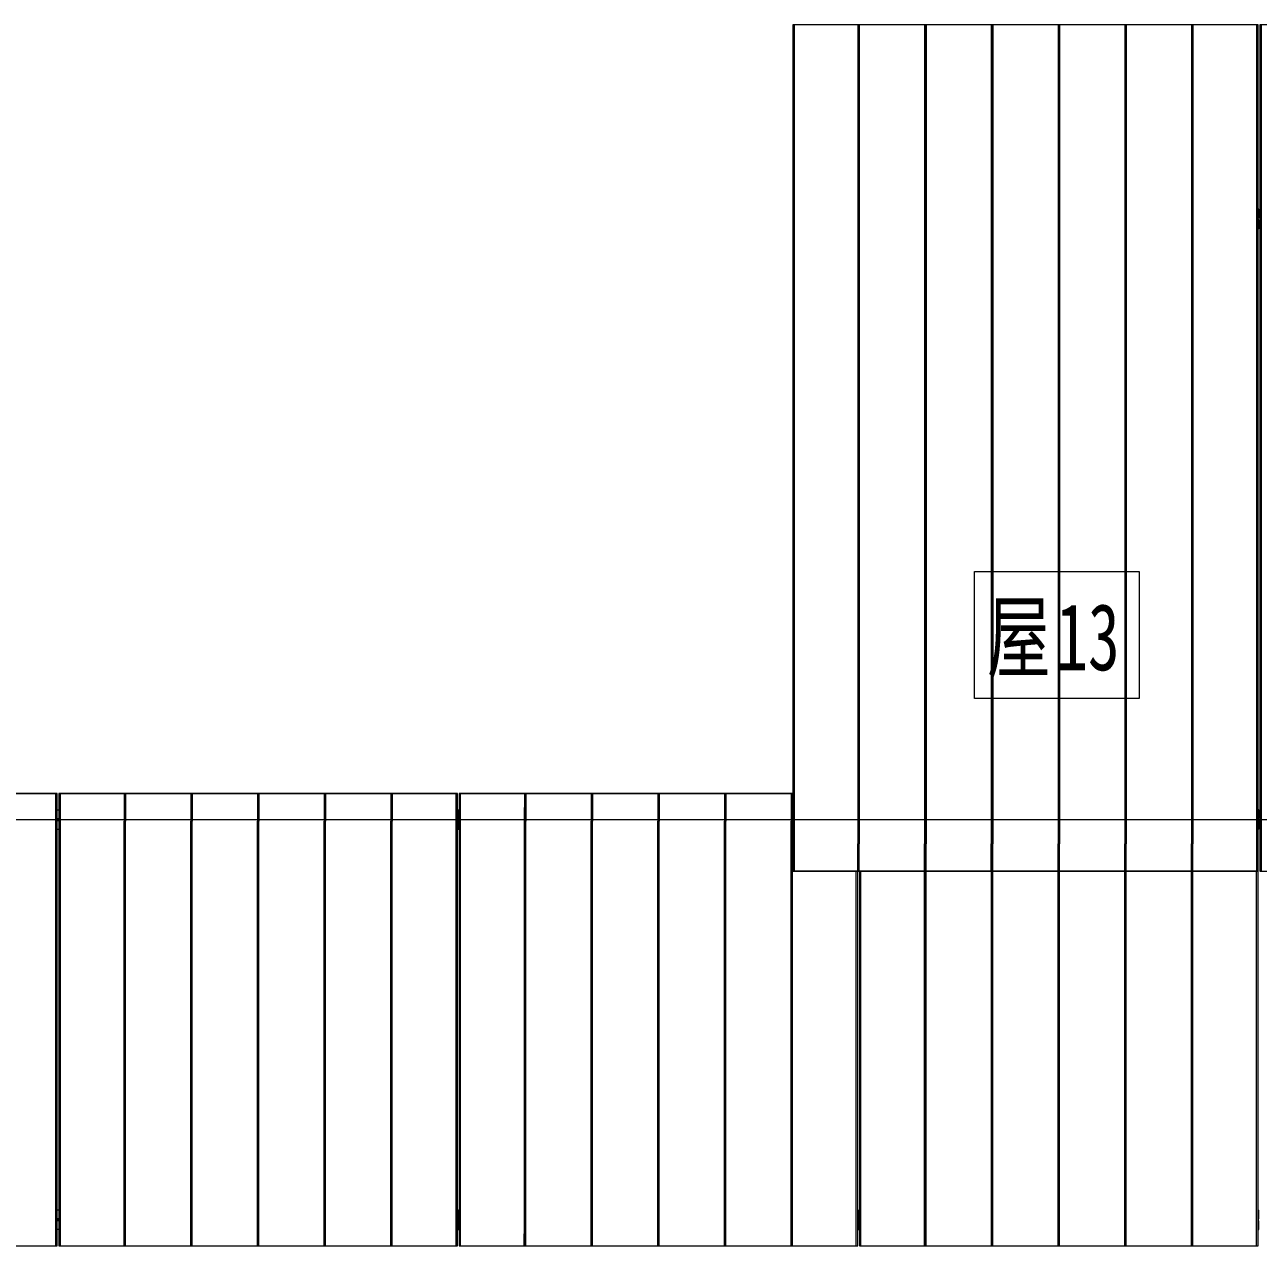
# Model space of a CAD drawing. Header units: millimetres. Extents: x 124696 to 347024, y 412631 to 564609.
# Drawn here: x 284484 to 291418, y 489953 to 496819 of the extents above; entities that cross this region are included whole.
import ezdxf

# ---------------------------------------------------------------- set-up
doc = ezdxf.new("R2010")
doc.units = ezdxf.units.MM
doc.header["$LTSCALE"] = 1500
doc.header["$MEASUREMENT"] = 0
doc.linetypes.add('二层平面图$0$轴网线_12_3_3_3 mm', pattern=[21, 12, -3, 3, -3])
doc.layers.add('0-建筑底图', color=7, linetype='Continuous')
for name, color, linetype, lineweight in [('二层平面图$0$A-COLU', 7, 'Continuous', 9), ('二层平面图$0$A-LINE', 7, 'Continuous', 9), ('二层平面图$0$A-WALL-CURT-PANEL-2', 7, 'Continuous', 9), ('二层平面图$0$A-WALL-CURT-PANEL-4', 140, 'Continuous', 9), ('二层平面图$0$A-WALL-CURT-STILE-2', 7, 'Continuous', 9), ('二层平面图$0$ANNO-DOTE-1', 10, '二层平面图$0$轴网线_12_3_3_3 mm', 15), ('二层平面图$0$ANNO-TEXT', 7, 'Continuous', 15), ('二层平面图$0$ANNO-TEXT-1', 1, 'Continuous', 15)]:
    doc.layers.add(name, color=color, linetype=linetype, lineweight=lineweight)
doc.styles.add('二层平面图$0$黑体', font='simhei.ttf', dxfattribs={"width": 0.7, "height": 375})

# ---------------------------------------------------------------- blocks, each defined once
blk = doc.blocks.new('二层平面图$0$廊子单元2250 - 廊子单元2250-11042195-104-2F')
at = {"layer": '二层平面图$0$A-WALL-CURT-PANEL-2'}
for p, q in [((-145.5, 2245), (-145.5, 2237)), ((2395.5, 2245), (-145.5, 2245)), ((-145.5, 2237), (2395.5, 2237)), ((-145.5, 2237), (-145.5, 13)), ((2395.5, 2237), (2395.5, 2245)), ((2395.5, 370), (2395.5, 2237)), ((-145.5, 13), (1959, 13)), ((-145.5, 13), (-145.5, 5)), ((-145.5, 5), (1959, 5))]:
    blk.add_line(p, q, dxfattribs=at)
blk = doc.blocks.new('二层平面图$0$梁 - 梁-12800094-104-2F')
at = {"layer": '二层平面图$0$A-LINE'}
for p, q in [((-3168.2, 1410.3), (-3218.1, 1408.3)), ((-3217.9, 1403.3), (-3218.1, 1408.3)), ((-3168, 1405.3), (-3168.2, 1410.3)), ((-3108.2, 1412.7), (-3158.2, 1410.7)), ((-3158, 1405.7), (-3158.2, 1410.7)), ((-3108, 1407.7), (-3108.2, 1412.7)), ((-3016.5, -835.4), (-3016.7, -830.4)), ((-3126.4, -839.9), (-3126.6, -834.9)), ((-3126.4, -839.9), (-3076.4, -837.8)), ((-3076.4, -837.8), (-3076.6, -832.8)), ((-3066.4, -837.4), (-3066.6, -832.4)), ((-3066.4, -837.4), (-3016.5, -835.4))]:
    blk.add_line(p, q, dxfattribs=at)
blk = doc.blocks.new('二层平面图$0$梁 - 梁-V186-104-2F')
at = {"layer": '二层平面图$0$A-LINE'}
for p, q in [((-3016.5, -835.4), (-3016.7, -830.4)), ((-3126.4, -839.9), (-3126.6, -834.9)), ((-3126.4, -839.9), (-3076.4, -837.8)), ((-3076.4, -837.8), (-3076.6, -832.8)), ((-3066.4, -837.4), (-3066.6, -832.4)), ((-3066.4, -837.4), (-3016.5, -835.4))]:
    blk.add_line(p, q, dxfattribs=at)
blk = doc.blocks.new('二层平面图$0$廊子单元2250 - 廊子单元2250-V187-104-2F')
at = {"layer": '二层平面图$0$A-WALL-CURT-PANEL-2'}
for p, q in [((-145.5, 2245), (-145.5, 2237)), ((1959, 2245), (-145.5, 2245)), ((-145.5, 2237), (1959, 2237)), ((-145.5, 2237), (-145.5, 13)), ((-145.5, 13), (1959, 13)), ((-145.5, 13), (-145.5, 5)), ((-145.5, 5), (1959, 5))]:
    blk.add_line(p, q, dxfattribs=at)
blk = doc.blocks.new('二层平面图$0$顶板轮廓组 - 顶板轮廓组-7793063-104-2F')
at = {"layer": '二层平面图$0$A-WALL-CURT-PANEL-2'}
for p, q in [((-7862.9, -1482.7), (-7854.9, -1482.7)), ((-7854.9, -1482.7), (-5630.9, -1482.7)), ((-5630.9, -1482.7), (-5622.9, -1482.7))]:
    blk.add_line(p, q, dxfattribs=at)
blk = doc.blocks.new('二层平面图$0$顶板轮廓组 - 顶板轮廓组-V282-104-2F')
at = {"layer": '二层平面图$0$A-WALL-CURT-PANEL-2'}
for p, q in [((-7862.9, -1482.7), (-7854.9, -1482.7)), ((-7854.9, -1482.7), (-5987.9, -1482.7))]:
    blk.add_line(p, q, dxfattribs=at)
blk = doc.blocks.new('二层平面图$0$钢板肋 - 钢板肋-7793064-104-2F')
at = {"layer": '二层平面图$0$A-WALL-CURT-PANEL-2'}
for p, q in [((391.8, -814), (395.6, -807)), ((391.8, -814), (510.8, -879.4)), ((514.7, -872.3), (395.6, -807)), ((510.8, -879.4), (514.7, -872.3)), ((510.8, -879.4), (2482.9, -1962.6)), ((2486.8, -1955.5), (514.7, -872.3)), ((2486.8, -1955.5), (2482.9, -1962.6)), ((2482.9, -1962.6), (2619, -2037.3)), ((2622.8, -2030.3), (2486.8, -1955.5)), ((2619, -2037.3), (2622.8, -2030.3))]:
    blk.add_line(p, q, dxfattribs=at)
blk = doc.blocks.new('二层平面图$0$钢板肋 - 钢板肋-7793144-104-2F')
at = {"layer": '二层平面图$0$A-WALL-CURT-PANEL-2'}
for p, q in [((545.1, -856.2), (548.8, -849)), ((545.1, -856.2), (665.7, -918.6)), ((669.4, -911.5), (548.8, -849)), ((665.7, -918.6), (669.4, -911.5)), ((665.7, -918.6), (2663.5, -1953.6)), ((2667.2, -1946.5), (669.4, -911.5)), ((2667.2, -1946.5), (2663.5, -1953.6)), ((2663.5, -1953.6), (2801.3, -2025)), ((2805, -2017.9), (2667.2, -1946.5)), ((2801.3, -2025), (2805, -2017.9))]:
    blk.add_line(p, q, dxfattribs=at)
blk = doc.blocks.new('二层平面图$0$钢板肋轮廓族 - 钢板肋轮廓族-7793068-104-2F')
at = {"layer": '二层平面图$0$A-WALL-CURT-PANEL-2'}
for p, q in [((-1735.2, -5337.8), (-1703.8, -5489.8)), ((-1249.5, -7693.4), (-1703.8, -5489.8)), ((-1222.1, -7826.4), (-1249.5, -7693.4))]:
    blk.add_line(p, q, dxfattribs=at)
blk = doc.blocks.new('二层平面图$0$钢板肋 - 钢板肋-V283-104-2F')
at = {"layer": '二层平面图$0$A-WALL-CURT-PANEL-2'}
for p, q in [((391.8, -814), (395.6, -807)), ((391.8, -814), (510.8, -879.4)), ((514.7, -872.3), (395.6, -807)), ((510.8, -879.4), (514.7, -872.3)), ((510.8, -879.4), (2236.3, -1827.1)), ((2240.2, -1820.1), (514.7, -872.3))]:
    blk.add_line(p, q, dxfattribs=at)
blk = doc.blocks.new('二层平面图$0$钢板肋 - 钢板肋-V284-104-2F')
at = {"layer": '二层平面图$0$A-WALL-CURT-PANEL-2'}
for p, q in [((391.8, -814), (395.6, -807)), ((391.8, -814), (510.8, -879.4)), ((514.7, -872.3), (395.6, -807)), ((510.8, -879.4), (514.7, -872.3)), ((510.8, -879.4), (2236.3, -1827.1)), ((2240.2, -1820.1), (514.7, -872.3))]:
    blk.add_line(p, q, dxfattribs=at)
blk = doc.blocks.new('二层平面图$0$钢板肋 - 钢板肋-V285-104-2F')
at = {"layer": '二层平面图$0$A-WALL-CURT-PANEL-2'}
for p, q in [((391.8, -814), (395.6, -807)), ((391.8, -814), (510.8, -879.4)), ((514.7, -872.3), (395.6, -807)), ((510.8, -879.4), (514.7, -872.3)), ((510.8, -879.4), (2236.3, -1827.1)), ((2240.2, -1820.1), (514.7, -872.3))]:
    blk.add_line(p, q, dxfattribs=at)
blk = doc.blocks.new('二层平面图$0$钢板肋 - 钢板肋-V286-104-2F')
at = {"layer": '二层平面图$0$A-WALL-CURT-PANEL-2'}
for p, q in [((391.8, -814), (395.6, -807)), ((391.8, -814), (510.8, -879.4)), ((514.7, -872.3), (395.6, -807)), ((510.8, -879.4), (514.7, -872.3)), ((510.8, -879.4), (2236.3, -1827.1)), ((2240.2, -1820.1), (514.7, -872.3))]:
    blk.add_line(p, q, dxfattribs=at)
blk = doc.blocks.new('二层平面图$0$钢板肋 - 钢板肋-V287-104-2F')
at = {"layer": '二层平面图$0$A-WALL-CURT-PANEL-2'}
for p, q in [((545.1, -856.2), (548.8, -849)), ((545.1, -856.2), (665.7, -918.6)), ((669.4, -911.5), (548.8, -849)), ((665.7, -918.6), (669.4, -911.5)), ((665.7, -918.6), (2413.7, -1824.2)), ((2417.4, -1817.1), (669.4, -911.5))]:
    blk.add_line(p, q, dxfattribs=at)
blk = doc.blocks.new('二层平面图$0$钢板肋轮廓族 - 钢板肋轮廓族-V288-104-2F')
at = {"layer": '二层平面图$0$A-WALL-CURT-PANEL-2'}
for p, q in [((-1249.5, -7693.4), (-1647, -5765.3)), ((-1222.1, -7826.4), (-1249.5, -7693.4))]:
    blk.add_line(p, q, dxfattribs=at)
blk = doc.blocks.new('二层平面图$0$钢板肋轮廓族 - 钢板肋轮廓族-V289-104-2F')
at = {"layer": '二层平面图$0$A-WALL-CURT-PANEL-2'}
for p, q in [((-1249.5, -7693.4), (-1647, -5765.3)), ((-1222.1, -7826.4), (-1249.5, -7693.4))]:
    blk.add_line(p, q, dxfattribs=at)
blk = doc.blocks.new('二层平面图$0$钢板肋轮廓族 - 钢板肋轮廓族-7793148-104-2F')
at = {"layer": '二层平面图$0$A-WALL-CURT-PANEL-2'}
for p, q in [((1735.2, -5337.8), (1703.9, -5489.8)), ((1249.5, -7693.4), (1703.9, -5489.8)), ((1222.1, -7826.4), (1249.5, -7693.4))]:
    blk.add_line(p, q, dxfattribs=at)
blk = doc.blocks.new('二层平面图$0$钢板肋轮廓族 - 钢板肋轮廓族-V298-104-2F')
at = {"layer": '二层平面图$0$A-WALL-CURT-PANEL-2'}
for p, q in [((-1249.5, -7693.4), (-1647, -5765.3)), ((-1222.1, -7826.4), (-1249.5, -7693.4))]:
    blk.add_line(p, q, dxfattribs=at)
blk = doc.blocks.new('二层平面图$0$钢板肋轮廓族 - 钢板肋轮廓族-V299-104-2F')
at = {"layer": '二层平面图$0$A-WALL-CURT-PANEL-2'}
for p, q in [((-1249.5, -7693.4), (-1647, -5765.3)), ((-1222.1, -7826.4), (-1249.5, -7693.4))]:
    blk.add_line(p, q, dxfattribs=at)
blk = doc.blocks.new('二层平面图$0$钢板肋轮廓族 - 钢板肋轮廓族-V300-104-2F')
at = {"layer": '二层平面图$0$A-WALL-CURT-PANEL-2'}
for p, q in [((-1249.5, -7693.4), (-1647, -5765.3)), ((-1222.1, -7826.4), (-1249.5, -7693.4))]:
    blk.add_line(p, q, dxfattribs=at)
blk = doc.blocks.new('二层平面图$0$钢板肋轮廓族 - 钢板肋轮廓族-V301-104-2F')
at = {"layer": '二层平面图$0$A-WALL-CURT-PANEL-2'}
for p, q in [((-1249.5, -7693.4), (-1647, -5765.3)), ((-1222.1, -7826.4), (-1249.5, -7693.4))]:
    blk.add_line(p, q, dxfattribs=at)
blk = doc.blocks.new('二层平面图$0$钢板肋轮廓族 - 钢板肋轮廓族-V302-104-2F')
at = {"layer": '二层平面图$0$A-WALL-CURT-PANEL-2'}
for p, q in [((-1249.5, -7693.4), (-1647, -5765.3)), ((-1222.1, -7826.4), (-1249.5, -7693.4))]:
    blk.add_line(p, q, dxfattribs=at)
blk = doc.blocks.new('二层平面图$0$钢板肋轮廓族 - 钢板肋轮廓族-V303-104-2F')
at = {"layer": '二层平面图$0$A-WALL-CURT-PANEL-2'}
for p, q in [((-1249.5, -7693.4), (-1647, -5765.3)), ((-1222.1, -7826.4), (-1249.5, -7693.4))]:
    blk.add_line(p, q, dxfattribs=at)
blk = doc.blocks.new('二层平面图$0$钢板肋轮廓族 - 钢板肋轮廓族-V304-104-2F')
at = {"layer": '二层平面图$0$A-WALL-CURT-PANEL-2'}
for p, q in [((1249.5, -7693.4), (1647, -5765.3)), ((1222.1, -7826.4), (1249.5, -7693.4))]:
    blk.add_line(p, q, dxfattribs=at)
blk = doc.blocks.new('二层平面图$0$钢板肋轮廓族 - 钢板肋轮廓族-V305-104-2F')
at = {"layer": '二层平面图$0$A-WALL-CURT-PANEL-2'}
for p, q in [((1249.5, -7693.4), (1647, -5765.3)), ((1222.1, -7826.4), (1249.5, -7693.4))]:
    blk.add_line(p, q, dxfattribs=at)
blk = doc.blocks.new('二层平面图$0$廊子单元亭子_1_ - 廊子单元亭子_1_-11090276-104-2F')
at = {"layer": '二层平面图$0$A-WALL-CURT-PANEL-2'}
for p, q in [((-1091.4, 8245), (-1091.4, 8237)), ((3666, 8245), (-1091.4, 8245)), ((-1091.4, 8237), (3666, 8237)), ((-1091.4, 8237), (-1091.4, 5638)), ((3666, 8237), (3666, 8245)), ((3666, 5638), (3666, 8237)), ((-1091.4, 5638), (3666, 5638)), ((-1091.4, 5638), (-1091.4, 5630)), ((-1091.4, 5630), (3666, 5630)), ((-1091.4, 5620), (-1091.4, 5612)), ((3666, 5620), (-1091.4, 5620)), ((0, 5625), (0, 5630)), ((3375, 5625), (3375, 5630)), ((3666, 5630), (3666, 5638)), ((3666, 5612), (3666, 5620)), ((-1091.4, 5612), (3666, 5612)), ((-1091.4, 5612), (-1091.4, 2263)), ((3666, 2263), (3666, 5612)), ((-1091.4, 2263), (3666, 2263)), ((-1091.4, 2263), (-1091.4, 2255)), ((-1091.4, 2255), (3666, 2255)), ((-1091.4, 2245), (-1091.4, 2237)), ((3666, 2245), (-1091.4, 2245)), ((-1091.4, 2237), (3666, 2237)), ((-1091.4, 2237), (-1091.4, -362)), ((3666, 2255), (3666, 2263)), ((3666, 2237), (3666, 2245)), ((3666, -362), (3666, 2237)), ((-1091.4, -362), (3666, -362)), ((-1091.4, -362), (-1091.4, -370)), ((-1091.4, -370), (3666, -370)), ((3666, -370), (3666, -362))]:
    blk.add_line(p, q, dxfattribs=at)
blk = doc.blocks.new('二层平面图$0$顶板轮廓组 - 顶板轮廓组-7831408-104-2F')
at = {"layer": '二层平面图$0$A-WALL-CURT-PANEL-2'}
for p, q in [((-8050.4, -1482.7), (-8042.4, -1482.7)), ((-8042.4, -1482.7), (-5443.4, -1482.7)), ((-5443.4, -1482.7), (-5435.4, -1482.7))]:
    blk.add_line(p, q, dxfattribs=at)
blk = doc.blocks.new('二层平面图$0$钢板肋 - 钢板肋-7831409-104-2F')
at = {"layer": '二层平面图$0$A-WALL-CURT-PANEL-2'}
for p, q in [((-680.3, 2976.5), (-688.3, 2976.3)), ((-688.3, 2976.3), (-683.9, 2821.1)), ((-675.9, 2821.3), (-680.3, 2976.5)), ((-683.9, 2821.1), (-675.9, 2821.3)), ((-683.9, 2821.1), (-556.8, -1643.5)), ((-548.8, -1643.3), (-675.9, 2821.3)), ((-548.8, -1643.3), (-556.8, -1643.5)), ((-556.8, -1643.5), (-552.9, -1779.3)), ((-544.9, -1779), (-548.8, -1643.3)), ((-544.9, -1779), (-552.9, -1779.3))]:
    blk.add_line(p, q, dxfattribs=at)
blk = doc.blocks.new('二层平面图$0$梁 - 梁-12800132-104-2F')
at = {"layer": '二层平面图$0$A-LINE'}
for p, q in [((-21.8, -896.6), (-21.8, -891.6)), ((-21.8, -896.6), (28.2, -896.9)), ((28.2, -896.9), (28.2, -891.9)), ((38.2, -896.9), (38.2, -891.9)), ((38.2, -896.9), (88.2, -897.2)), ((88.2, -897.2), (88.2, -892.2))]:
    blk.add_line(p, q, dxfattribs=at)
blk = doc.blocks.new('二层平面图$0$梁 - 梁-12800133-104-2F')
at = {"layer": '二层平面图$0$A-LINE'}
for p, q in [((-21.8, -892.6), (-21.7, -887.6)), ((-21.8, -892.6), (28.2, -892.9)), ((28.2, -892.9), (28.3, -887.9)), ((38.2, -892.9), (38.3, -887.9)), ((38.2, -892.9), (88.2, -893.2)), ((88.2, -893.2), (88.3, -888.2))]:
    blk.add_line(p, q, dxfattribs=at)
blk = doc.blocks.new('二层平面图$0$钢板肋轮廓族 - 钢板肋轮廓族-7831413-104-2F')
at = {"layer": '二层平面图$0$A-WALL-CURT-PANEL-2'}
for p, q in [((-1959, -4252.4), (-1927.6, -4404.4)), ((-1025.7, -8778.8), (-1927.6, -4404.4)), ((-998.3, -8911.8), (-1025.7, -8778.8))]:
    blk.add_line(p, q, dxfattribs=at)
blk = doc.blocks.new('二层平面图$0$钢板肋 - 钢板肋-7864137-104-2F')
at = {"layer": '二层平面图$0$A-WALL-CURT-PANEL-2'}
for p, q in [((-77.7, 2949.7), (-96.7, 2795.6)), ((-88.8, 2794.6), (-69.8, 2948.7)), ((-69.8, 2948.7), (-77.7, 2949.7)), ((-96.7, 2795.6), (-643.7, -1637.2)), ((-635.8, -1638.2), (-88.8, 2794.6)), ((-96.7, 2795.6), (-88.8, 2794.6)), ((-643.7, -1637.2), (-660.3, -1772)), ((-652.4, -1773), (-635.8, -1638.2)), ((-635.8, -1638.2), (-643.7, -1637.2)), ((-652.4, -1773), (-660.3, -1772))]:
    blk.add_line(p, q, dxfattribs=at)
blk = doc.blocks.new('二层平面图$0$钢板肋轮廓族 - 钢板肋轮廓族-7864136-104-2F')
at = {"layer": '二层平面图$0$A-WALL-CURT-PANEL-2'}
for p, q in [((1959, -4252.4), (1927.6, -4404.4)), ((1025.7, -8778.8), (1927.6, -4404.4)), ((998.3, -8911.8), (1025.7, -8778.8))]:
    blk.add_line(p, q, dxfattribs=at)
blk = doc.blocks.new('二层平面图$0$矩形竖梃 - 8 x 50 mm 蜂窝铝板幕墙开缝-V378-104-2F')
at = {"layer": '二层平面图$0$A-WALL-CURT-STILE-2'}
blk.add_line((78750, 69750), (78755, 69750), dxfattribs=at)
blk = doc.blocks.new('二层平面图$0$矩形竖梃 - 8 x 50 mm 蜂窝铝板幕墙开缝-V376-104-2F')
at = {"layer": '二层平面图$0$A-WALL-CURT-STILE-2'}
blk.add_line((85495, 65250), (85500, 65250), dxfattribs=at)
blk = doc.blocks.new('二层平面图$0$矩形竖梃 - 8 x 50 mm 蜂窝铝板幕墙开缝-V395-104-2F')
at = {"layer": '二层平面图$0$A-WALL-CURT-STILE-2'}
blk.add_line((141750, 33750), (141745, 33750), dxfattribs=at)
blk = doc.blocks.new('二层平面图$0$矩形竖梃 - 8 x 50 mm 蜂窝铝板幕墙开缝-V396-104-2F')
at = {"layer": '二层平面图$0$A-WALL-CURT-STILE-2'}
blk.add_line((144000, 33750), (143995, 33750), dxfattribs=at)
blk = doc.blocks.new('二层平面图$0$廊子单元01 - 廊子单元01-12764961-104-2F')
at = {"layer": '二层平面图$0$A-WALL-CURT-PANEL-2'}
for p, q in [((-145.5, 2245), (-145.5, 2237)), ((2395.5, 2245), (-145.5, 2245)), ((-145.5, 2237), (2395.5, 2237)), ((-145.5, 2237), (-145.5, 13)), ((2395.5, 2237), (2395.5, 2245)), ((2395.5, 13), (2395.5, 2237)), ((-145.5, 13), (2395.5, 13)), ((-145.5, 13), (-145.5, 5)), ((-145.5, 5), (2395.5, 5)), ((2395.5, 5), (2395.5, 13)), ((-145.5, -5), (-145.5, -13)), ((2395.5, -5), (-145.5, -5)), ((-145.5, -13), (2395.5, -13)), ((-145.5, -13), (-145.5, -2237)), ((2395.5, -13), (2395.5, -5)), ((2395.5, -2237), (2395.5, -13)), ((-145.5, -2237), (2395.5, -2237)), ((-145.5, -2237), (-145.5, -2245)), ((-145.5, -2245), (2395.5, -2245)), ((2395.5, -2245), (2395.5, -2237))]:
    blk.add_line(p, q, dxfattribs=at)
blk = doc.blocks.new('二层平面图$0$钢板肋 - 钢板肋-7805324-104-2F')
at = {"layer": '二层平面图$0$A-WALL-CURT-PANEL-2'}
for p, q in [((391.8, -814), (395.6, -807)), ((391.8, -814), (510.8, -879.4)), ((514.7, -872.3), (395.6, -807)), ((510.8, -879.4), (514.7, -872.3)), ((510.8, -879.4), (2482.9, -1962.6)), ((2486.8, -1955.5), (514.7, -872.3)), ((2486.8, -1955.5), (2482.9, -1962.6)), ((2482.9, -1962.6), (2619, -2037.3)), ((2622.8, -2030.3), (2486.8, -1955.5)), ((2619, -2037.3), (2622.8, -2030.3))]:
    blk.add_line(p, q, dxfattribs=at)
blk = doc.blocks.new('二层平面图$0$钢板肋 - 钢板肋-7805329-104-2F')
at = {"layer": '二层平面图$0$A-WALL-CURT-PANEL-2'}
for p, q in [((-677.7, 1854.6), (-685.7, 1853.8)), ((-685.7, 1853.8), (-671.2, 1699.3)), ((-663.2, 1700), (-677.7, 1854.6)), ((-671.2, 1699.3), (-663.2, 1700)), ((-671.2, 1699.3), (-460.9, -540.9)), ((-453, -540.1), (-663.2, 1700)), ((-453, -540.1), (-460.9, -540.9)), ((-460.9, -540.9), (-448.3, -676.1)), ((-440.3, -675.4), (-453, -540.1)), ((-440.3, -675.4), (-448.3, -676.1))]:
    blk.add_line(p, q, dxfattribs=at)
blk = doc.blocks.new('二层平面图$0$钢板肋 - 钢板肋-7805337-104-2F')
at = {"layer": '二层平面图$0$A-WALL-CURT-PANEL-2'}
for p, q in [((545.1, -856.2), (548.8, -849)), ((545.1, -856.2), (665.7, -918.6)), ((669.4, -911.5), (548.8, -849)), ((665.7, -918.6), (669.4, -911.5)), ((665.7, -918.6), (2663.5, -1953.6)), ((2667.2, -1946.5), (669.4, -911.5)), ((2667.2, -1946.5), (2663.5, -1953.6)), ((2663.5, -1953.6), (2801.3, -2025)), ((2805, -2017.9), (2667.2, -1946.5)), ((2801.3, -2025), (2805, -2017.9))]:
    blk.add_line(p, q, dxfattribs=at)
blk = doc.blocks.new('二层平面图$0$钢板肋轮廓族 - 钢板肋轮廓族-7805328-104-2F')
at = {"layer": '二层平面图$0$A-WALL-CURT-PANEL-2'}
for p, q in [((-1735.2, -5337.8), (-1703.9, -5489.8)), ((-1249.5, -7693.4), (-1703.9, -5489.8)), ((-1222.1, -7826.4), (-1249.5, -7693.4))]:
    blk.add_line(p, q, dxfattribs=at)
blk = doc.blocks.new('二层平面图$0$钢板肋轮廓族 - 钢板肋轮廓族-7805341-104-2F')
at = {"layer": '二层平面图$0$A-WALL-CURT-PANEL-2'}
for p, q in [((1735.2, -5337.8), (1703.9, -5489.8)), ((1249.5, -7693.4), (1703.9, -5489.8)), ((1222.1, -7826.4), (1249.5, -7693.4))]:
    blk.add_line(p, q, dxfattribs=at)
blk = doc.blocks.new('二层平面图$0$梁 - 梁-12800551-104-2F')
at = {"layer": '二层平面图$0$A-LINE'}
for p, q in [((-1, 2658.3), (-1, 2663.4)), ((49, 2663.1), (-1, 2663.4)), ((49, 2658.1), (49, 2663.1)), ((59, 2658), (59, 2663)), ((109, 2662.7), (59, 2663)), ((109, 2657.7), (109, 2662.7)), ((-14.2, 408.4), (-14.1, 418.4)), ((35.8, 408.1), (35.9, 418.1)), ((45.8, 408), (45.9, 418)), ((95.8, 407.7), (95.9, 417.7)), ((-27.3, -1836.6), (-27.2, -1831.6)), ((-27.3, -1836.6), (22.7, -1836.9)), ((22.7, -1836.9), (22.8, -1831.9)), ((32.7, -1836.9), (32.8, -1831.9)), ((32.7, -1836.9), (82.7, -1837.2)), ((82.7, -1837.2), (82.8, -1832.2))]:
    blk.add_line(p, q, dxfattribs=at)
blk = doc.blocks.new('二层平面图$0$梁 - 梁-12800552-104-2F')
at = {"layer": '二层平面图$0$A-COLU'}
for p, q in [((49, 2663.1), (-1, 2663.4)), ((109, 2662.7), (59, 2663))]:
    blk.add_line(p, q, dxfattribs=at)
at = {"layer": '二层平面图$0$A-LINE'}
for p, q in [((-1, 2658.4), (-1, 2663.4)), ((49, 2658.1), (49, 2663.1)), ((59, 2658), (59, 2663)), ((109, 2657.7), (109, 2662.7)), ((-14.2, 408.4), (-14.1, 418.4)), ((35.8, 408.1), (35.9, 418.1)), ((45.8, 408.1), (45.9, 418.1)), ((95.8, 407.8), (95.9, 417.8)), ((-27.3, -1836.6), (-27.2, -1831.6)), ((-27.3, -1836.6), (22.7, -1836.9)), ((22.7, -1836.9), (22.8, -1831.9)), ((32.7, -1836.9), (32.8, -1831.9)), ((32.7, -1836.9), (82.7, -1837.2)), ((82.7, -1837.2), (82.8, -1832.2))]:
    blk.add_line(p, q, dxfattribs=at)
blk = doc.blocks.new('二层平面图')
at = {"layer": '二层平面图$0$ANNO-DOTE-1', "color": 8}
blk.add_line((-18896.2, 36000), (161528.2, 36000), dxfattribs=at)
at = {"layer": '二层平面图$0$ANNO-TEXT-1', "color": 8, "flags": 128}
blk.add_lwpolyline([(144652.1, 37394.5), (145577.5, 37394.5), (145577.5, 36680.5), (144652.1, 36680.5)], close=True, dxfattribs=at)
at = {"layer": '二层平面图$0$A-COLU', "color": 8}
for name, p, rotation in [('二层平面图$0$梁 - 梁-12800132-104-2F', (145353.3, 39336.5), 90.33469809107058), ('二层平面图$0$梁 - 梁-12800552-104-2F', (139086.7, 36038.5), 270.3346980910704), ('二层平面图$0$梁 - 梁-V186-104-2F', (142461.7, 32897), 267.6625792006746), ('二层平面图$0$梁 - 梁-12800133-104-2F', (145357.3, 35961.5), 90.33469809107058), ('二层平面图$0$梁 - 梁-12800094-104-2F', (142461.7, 30647), 267.6625792006752), ('二层平面图$0$梁 - 梁-12800094-104-2F', (144711.7, 30647), 267.6625792006752), ('二层平面图$0$梁 - 梁-12800551-104-2F', (139913.3, 33711.5), 90.33469809107048)]:
    blk.add_blockref(name, p, dxfattribs=dict(at, rotation=rotation))
at = {"layer": '二层平面图$0$A-WALL-CURT-PANEL-2', "color": 8}
for name, p, rotation in [('二层平面图$0$钢板肋轮廓族 - 钢板肋轮廓族-7831413-104-2F', (141218.6, 31939.8), 168.3495276089289), ('二层平面图$0$钢板肋轮廓族 - 钢板肋轮廓族-7831413-104-2F', (141226.6, 31939.8), 168.3495276089289), ('二层平面图$0$钢板肋轮廓族 - 钢板肋轮廓族-7831413-104-2F', (141593.6, 31939.8), 168.3495276089289), ('二层平面图$0$钢板肋轮廓族 - 钢板肋轮廓族-7831413-104-2F', (141601.6, 31939.8), 168.3495276089289), ('二层平面图$0$顶板轮廓组 - 顶板轮廓组-7831408-104-2F', (138194.6, 38983.7), 180), ('二层平面图$0$钢板肋轮廓族 - 钢板肋轮廓族-7831413-104-2F', (141968.6, 31939.8), 168.3495276089288), ('二层平面图$0$钢板肋轮廓族 - 钢板肋轮廓族-7831413-104-2F', (141976.6, 31939.8), 168.3495276089288), ('二层平面图$0$钢板肋 - 钢板肋-7831409-104-2F', (143400.6, 38703.6), 178.3691712870559), ('二层平面图$0$钢板肋轮廓族 - 钢板肋轮廓族-7831413-104-2F', (142343.6, 31939.8), 168.3495276089288), ('二层平面图$0$钢板肋轮廓族 - 钢板肋轮廓族-7831413-104-2F', (142351.6, 31939.8), 168.3495276089288), ('二层平面图$0$钢板肋 - 钢板肋-7831409-104-2F', (143775.6, 38703.6), 178.3691712870559), ('二层平面图$0$钢板肋轮廓族 - 钢板肋轮廓族-7831413-104-2F', (142718.6, 31939.8), 168.3495276089288), ('二层平面图$0$钢板肋轮廓族 - 钢板肋轮廓族-7831413-104-2F', (142726.6, 31939.8), 168.3495276089288), ('二层平面图$0$钢板肋 - 钢板肋-7831409-104-2F', (144150.6, 38703.6), 178.3691712870559), ('二层平面图$0$钢板肋轮廓族 - 钢板肋轮廓族-7831413-104-2F', (143093.6, 31939.8), 168.3495276089288), ('二层平面图$0$钢板肋轮廓族 - 钢板肋轮廓族-7831413-104-2F', (143101.6, 31939.8), 168.3495276089288), ('二层平面图$0$钢板肋 - 钢板肋-7831409-104-2F', (144525.6, 38703.6), 178.3691712870559), ('二层平面图$0$钢板肋 - 钢板肋-7831409-104-2F', (144900.6, 38703.6), 178.3691712870559), ('二层平面图$0$钢板肋轮廓族 - 钢板肋轮廓族-7864136-104-2F', (149398.4, 31939.8), 191.6504723910706), ('二层平面图$0$钢板肋轮廓族 - 钢板肋轮廓族-7864136-104-2F', (149406.4, 31939.8), 191.6504723910707), ('二层平面图$0$钢板肋 - 钢板肋-7831409-104-2F', (145275.6, 38703.6), 178.3691712870559), ('二层平面图$0$钢板肋 - 钢板肋-7864137-104-2F', (146190.6, 38626.9), 187.0344419154429), ('二层平面图$0$钢板肋轮廓族 - 钢板肋轮廓族-7831413-104-2F', (144218.6, 31939.8), 168.3495276089291), ('二层平面图$0$钢板肋轮廓族 - 钢板肋轮廓族-7831413-104-2F', (144226.6, 31939.8), 168.3495276089291), ('二层平面图$0$顶板轮廓组 - 顶板轮廓组-7793063-104-2F', (145117.9, 37628.2), 359.9997238045553), ('二层平面图$0$钢板肋 - 钢板肋-7793064-104-2F', (137854.2, 32869.2), 118.778319534127), ('二层平面图$0$钢板肋 - 钢板肋-7793064-104-2F', (138229.2, 32869.2), 118.7783195341311), ('二层平面图$0$钢板肋 - 钢板肋-7793144-104-2F', (138619.5, 32726.7), 117.3862144216378), ('二层平面图$0$钢板肋轮廓族 - 钢板肋轮廓族-7793148-104-2F', (136343.6, 41022.9), 11.65049166707486), ('二层平面图$0$钢板肋轮廓族 - 钢板肋轮廓族-7793148-104-2F', (136351.6, 41022.9), 11.65049166707489), ('二层平面图$0$钢板肋 - 钢板肋-7805324-104-2F', (139354.2, 32869.2), 118.7786206198872), ('二层平面图$0$钢板肋轮廓族 - 钢板肋轮廓族-7805328-104-2F', (142648.4, 41022.9), 348.3494948051979), ('二层平面图$0$钢板肋轮廓族 - 钢板肋轮廓族-7805328-104-2F', (142656.4, 41022.9), 348.3494948051979), ('二层平面图$0$钢板肋 - 钢板肋-7805324-104-2F', (140104.2, 32869.2), 118.7786206198873), ('二层平面图$0$钢板肋轮廓族 - 钢板肋轮廓族-7805328-104-2F', (143023.4, 41022.9), 348.3494948051979), ('二层平面图$0$钢板肋轮廓族 - 钢板肋轮廓族-7805328-104-2F', (143031.4, 41022.9), 348.3494948051978), ('二层平面图$0$钢板肋 - 钢板肋-7805324-104-2F', (140479.2, 32869.2), 118.7786206198874), ('二层平面图$0$钢板肋 - 钢板肋-7805329-104-2F', (140755.5, 34235.7), 354.6392327689226), ('二层平面图$0$钢板肋轮廓族 - 钢板肋轮廓族-7805328-104-2F', (143398.4, 41022.9), 348.3494948051979), ('二层平面图$0$钢板肋轮廓族 - 钢板肋轮廓族-7805328-104-2F', (143406.4, 41022.9), 348.3494948051979), ('二层平面图$0$钢板肋 - 钢板肋-7805337-104-2F', (140869.5, 32726.7), 117.3865109687668), ('二层平面图$0$钢板肋轮廓族 - 钢板肋轮廓族-7805328-104-2F', (143773.4, 41022.9), 348.3494948051979), ('二层平面图$0$钢板肋轮廓族 - 钢板肋轮廓族-7805328-104-2F', (143781.4, 41022.9), 348.3494948051979), ('二层平面图$0$钢板肋轮廓族 - 钢板肋轮廓族-7805341-104-2F', (138593.6, 41022.9), 11.65050519480004), ('二层平面图$0$钢板肋轮廓族 - 钢板肋轮廓族-7805341-104-2F', (138601.6, 41022.9), 11.65050519480004), ('二层平面图$0$钢板肋 - 钢板肋-7793064-104-2F', (141604.2, 32869.2), 118.7783195341189), ('二层平面图$0$钢板肋 - 钢板肋-7793064-104-2F', (141979.2, 32869.2), 118.7783195341231), ('二层平面图$0$钢板肋轮廓族 - 钢板肋轮廓族-7793068-104-2F', (144898.4, 41022.9), 348.3494812778167), ('二层平面图$0$钢板肋轮廓族 - 钢板肋轮廓族-7793068-104-2F', (144906.4, 41022.9), 348.3494812778167), ('二层平面图$0$顶板轮廓组 - 顶板轮廓组-V282-104-2F', (149617.9, 37628.2), 359.9997238045553), ('二层平面图$0$钢板肋 - 钢板肋-7793064-104-2F', (142354.2, 32869.2), 118.7783195341271), ('二层平面图$0$钢板肋轮廓族 - 钢板肋轮廓族-7793068-104-2F', (145273.4, 41022.9), 348.3494812778206), ('二层平面图$0$钢板肋轮廓族 - 钢板肋轮廓族-7793068-104-2F', (145281.4, 41022.9), 348.3494812778206), ('二层平面图$0$钢板肋 - 钢板肋-7793064-104-2F', (142729.2, 32869.2), 118.7783195341314), ('二层平面图$0$钢板肋轮廓族 - 钢板肋轮廓族-7793068-104-2F', (145648.4, 41022.9), 348.3494812778246), ('二层平面图$0$钢板肋轮廓族 - 钢板肋轮廓族-7793068-104-2F', (145656.4, 41022.9), 348.3494812778246), ('二层平面图$0$钢板肋 - 钢板肋-7793144-104-2F', (143119.5, 32726.7), 117.386214421638), ('二层平面图$0$钢板肋轮廓族 - 钢板肋轮廓族-7793068-104-2F', (146023.4, 41022.9), 348.3494812778289), ('二层平面图$0$钢板肋轮廓族 - 钢板肋轮廓族-7793068-104-2F', (146031.4, 41022.9), 348.3494812778289), ('二层平面图$0$钢板肋轮廓族 - 钢板肋轮廓族-7793148-104-2F', (140843.6, 41022.9), 11.65049166707498), ('二层平面图$0$钢板肋轮廓族 - 钢板肋轮廓族-7793148-104-2F', (140851.6, 41022.9), 11.65049166707502), ('二层平面图$0$钢板肋 - 钢板肋-V283-104-2F', (143854.2, 32869.2), 118.7783195341189), ('二层平面图$0$钢板肋 - 钢板肋-V284-104-2F', (144229.2, 32869.2), 118.7783195341231), ('二层平面图$0$钢板肋 - 钢板肋-V285-104-2F', (144604.2, 32869.2), 118.7783195341271), ('二层平面图$0$钢板肋 - 钢板肋-V286-104-2F', (144979.2, 32869.2), 118.7783195341314), ('二层平面图$0$钢板肋 - 钢板肋-V287-104-2F', (145369.5, 32726.7), 117.386214421638), ('二层平面图$0$顶板轮廓组 - 顶板轮廓组-7831408-104-2F', (138194.6, 34226.2), 180), ('二层平面图$0$钢板肋轮廓族 - 钢板肋轮廓族-V288-104-2F', (147148.4, 41022.9), 348.3494812778167), ('二层平面图$0$钢板肋轮廓族 - 钢板肋轮廓族-V289-104-2F', (147156.4, 41022.9), 348.3494812778167), ('二层平面图$0$钢板肋轮廓族 - 钢板肋轮廓族-V298-104-2F', (147523.4, 41022.9), 348.3494812778206), ('二层平面图$0$钢板肋轮廓族 - 钢板肋轮廓族-V299-104-2F', (147531.4, 41022.9), 348.3494812778206), ('二层平面图$0$钢板肋轮廓族 - 钢板肋轮廓族-V300-104-2F', (147898.4, 41022.9), 348.3494812778246), ('二层平面图$0$钢板肋轮廓族 - 钢板肋轮廓族-V301-104-2F', (147906.4, 41022.9), 348.3494812778246), ('二层平面图$0$钢板肋轮廓族 - 钢板肋轮廓族-V302-104-2F', (148273.4, 41022.9), 348.3494812778289), ('二层平面图$0$钢板肋轮廓族 - 钢板肋轮廓族-V303-104-2F', (148281.4, 41022.9), 348.3494812778289), ('二层平面图$0$钢板肋轮廓族 - 钢板肋轮廓族-V305-104-2F', (143093.6, 41022.9), 11.65049166707498), ('二层平面图$0$钢板肋轮廓族 - 钢板肋轮廓族-V304-104-2F', (143101.6, 41022.9), 11.65049166707502), ('二层平面图$0$顶板轮廓组 - 顶板轮廓组-7793063-104-2F', (149617.9, 35087.2), 359.9997238045553), ('二层平面图$0$顶板轮廓组 - 顶板轮廓组-7793063-104-2F', (151867.9, 35087.2), 359.9997238045553)]:
    blk.add_blockref(name, p, dxfattribs=dict(at, rotation=rotation))
blk.add_blockref('二层平面图$0$顶板轮廓组 - 顶板轮廓组-7793063-104-2F', (147367.9, 37628.2), dxfattribs=at)
at = {"layer": '二层平面图$0$A-WALL-CURT-PANEL-4', "color": 8}
for name, p, rotation in [('二层平面图$0$廊子单元亭子_1_ - 廊子单元亭子_1_-11090276-104-2F', (144000, 39375), 270), ('二层平面图$0$廊子单元01 - 廊子单元01-12764961-104-2F', (139500, 33750), 89.99999999999991), ('二层平面图$0$廊子单元2250 - 廊子单元2250-11042195-104-2F', (144000, 33750), 89.99999999999991), ('二层平面图$0$廊子单元2250 - 廊子单元2250-V187-104-2F', (146250, 33750), 89.99999999999991)]:
    blk.add_blockref(name, p, dxfattribs=dict(at, rotation=rotation))
at = {"layer": '二层平面图$0$A-WALL-CURT-STILE-2', "color": 8, "rotation": 180}
for name, p in [('二层平面图$0$矩形竖梃 - 8 x 50 mm 蜂窝铝板幕墙开缝-V378-104-2F', (218250, 103500)), ('二层平面图$0$矩形竖梃 - 8 x 50 mm 蜂窝铝板幕墙开缝-V376-104-2F', (225000, 99000)), ('二层平面图$0$矩形竖梃 - 8 x 50 mm 蜂窝铝板幕墙开缝-V376-104-2F', (227250, 99000)), ('二层平面图$0$矩形竖梃 - 8 x 50 mm 蜂窝铝板幕墙开缝-V376-104-2F', (229500, 99000))]:
    blk.add_blockref(name, p, dxfattribs=at)
at = {"layer": '二层平面图$0$A-WALL-CURT-STILE-2', "color": 8}
for name, p in [('二层平面图$0$矩形竖梃 - 8 x 50 mm 蜂窝铝板幕墙开缝-V395-104-2F', (0, 0)), ('二层平面图$0$矩形竖梃 - 8 x 50 mm 蜂窝铝板幕墙开缝-V396-104-2F', (0, 0)), ('二层平面图$0$矩形竖梃 - 8 x 50 mm 蜂窝铝板幕墙开缝-V396-104-2F', (2250, 0))]:
    blk.add_blockref(name, p, dxfattribs=at)
at = {"layer": '二层平面图$0$ANNO-TEXT', "color": 8, "char_height": 375, "width": 471.392, "attachment_point": 1, "style": '二层平面图$0$黑体'}
for s, insert in [('\\f黑体|b0|i0|c134|p49|;\\W.7;屋', (144721.6, 37213.9)), ('13', (145110.5, 37213.9))]:
    blk.add_mtext(s, dxfattribs=dict(at, insert=insert))

msp = doc.modelspace()

# ---------------------------------------------------------------- block references
at = {"layer": '0-建筑底图'}
msp.add_blockref('二层平面图', (145171.7, 456352), dxfattribs=at)

doc.saveas('drawing.dxf')
